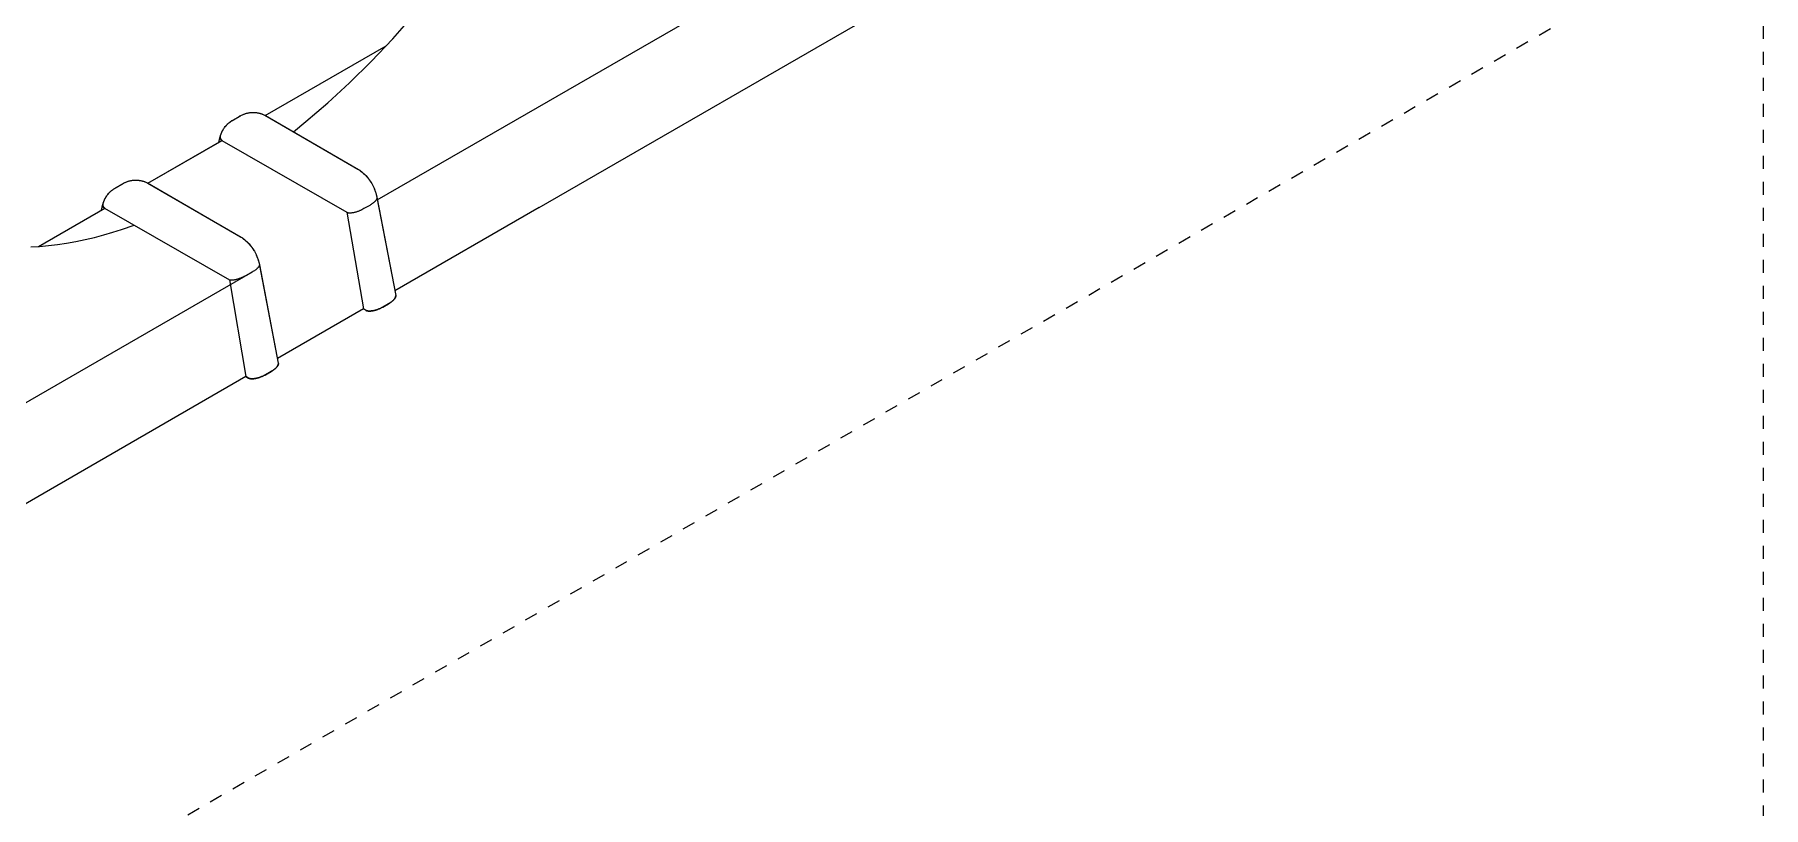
# Model space of a CAD drawing. Header units: inches. Extents: x -10 to 169, y -3 to 129.
# Drawn here: x 153.76 to 167.05, y 33.75 to 39.7 of the extents above; entities that cross this region are included whole.
import ezdxf

# ---------------------------------------------------------------- set-up
doc = ezdxf.new("R2010")
doc.units = ezdxf.units.IN
doc.linetypes.add('HIDDEN', pattern=[1.905, 1.27, -0.635])
doc.layers.add('ZANO_R', color=7, linetype='Continuous', lineweight=0)
doc.layers.add('ZANO_R_przerywana', color=250, linetype='HIDDEN', lineweight=0)

msp = doc.modelspace()

# ---------------------------------------------------------------- linework, layer by layer
at = {"layer": 'ZANO_R'}
for p, q in [((156.39072, 38.42369), (163.64444, 42.61163)), ((157.63457, 38.3646), (163.05521, 41.49421)), ((156.50977, 39.6632), (156.67312, 39.84647)), ((156.34419, 39.48906), (156.50977, 39.6632)), ((155.52974, 39.07253), (156.4599, 39.60956)), ((156.17715, 39.32457), (156.34419, 39.48906)), ((156.00943, 39.17013), (156.17715, 39.32457)), ((155.3658, 39.08428), (155.37223, 39.08658)), ((155.36662, 39.08397), (155.37315, 39.08627)), ((155.37223, 39.08658), (155.37873, 39.08866)), ((155.37315, 39.08627), (155.37976, 39.08834)), ((155.37873, 39.08866), (155.3853, 39.09051)), ((155.37976, 39.08834), (155.38643, 39.09018)), ((155.3853, 39.09051), (155.39194, 39.09213)), ((155.38643, 39.09018), (155.39316, 39.09179)), ((155.39194, 39.09213), (155.39862, 39.09352)), ((155.39316, 39.09179), (155.39995, 39.09316)), ((155.39862, 39.09352), (155.40535, 39.09468)), ((155.39995, 39.09316), (155.40677, 39.09431)), ((155.40535, 39.09468), (155.41211, 39.0956)), ((155.40677, 39.09431), (155.41364, 39.09521)), ((155.41211, 39.0956), (155.4189, 39.09629)), ((155.41364, 39.09521), (155.42053, 39.09588)), ((155.4189, 39.09629), (155.42571, 39.09674)), ((155.42053, 39.09588), (155.42744, 39.09631)), ((155.42571, 39.09674), (155.43254, 39.09695)), ((155.42744, 39.09631), (155.43436, 39.0965)), ((155.43254, 39.09695), (155.43936, 39.09693)), ((155.43436, 39.0965), (155.44128, 39.09646)), ((155.43936, 39.09693), (155.44619, 39.09667)), ((155.44128, 39.09646), (155.44819, 39.09617)), ((155.44619, 39.09667), (155.45299, 39.09617)), ((155.44819, 39.09617), (155.4551, 39.09565)), ((155.45299, 39.09617), (155.45978, 39.09543)), ((155.4551, 39.09565), (155.46198, 39.09489)), ((155.45978, 39.09543), (155.46654, 39.09446)), ((155.46198, 39.09489), (155.46883, 39.09389)), ((155.46654, 39.09446), (155.47326, 39.09326)), ((155.46883, 39.09389), (155.47564, 39.09266)), ((155.47326, 39.09326), (155.47993, 39.09182)), ((155.47564, 39.09266), (155.4824, 39.09119)), ((155.47993, 39.09182), (155.48655, 39.09015)), ((155.4824, 39.09119), (155.48911, 39.08949)), ((155.48655, 39.09015), (155.49311, 39.08825)), ((155.48911, 39.08949), (155.49576, 39.08756)), ((155.49311, 39.08825), (155.4996, 39.08613)), ((155.49576, 39.08756), (155.50234, 39.08541)), ((155.8418, 39.0261), (156.00943, 39.17013)), ((155.19868, 38.95081), (155.20191, 38.95706)), ((155.19911, 38.95215), (155.20232, 38.95833)), ((155.20191, 38.95706), (155.20535, 38.96319)), ((155.20232, 38.95833), (155.20575, 38.9644)), ((155.20535, 38.96319), (155.20901, 38.9692)), ((155.20575, 38.9644), (155.20939, 38.97034)), ((155.20901, 38.9692), (155.21286, 38.97508)), ((155.20939, 38.97034), (155.21322, 38.97615)), ((155.21286, 38.97508), (155.21692, 38.98082)), ((155.21322, 38.97615), (155.21726, 38.98183)), ((155.21692, 38.98082), (155.22118, 38.98642)), ((155.21726, 38.98183), (155.22148, 38.98737)), ((155.22118, 38.98642), (155.22562, 38.99187)), ((155.22148, 38.98737), (155.2259, 38.99276)), ((155.22562, 38.99187), (155.23025, 38.99717)), ((155.2259, 38.99276), (155.2305, 38.99799)), ((155.23025, 38.99717), (155.23506, 39.0023)), ((155.2305, 38.99799), (155.23528, 39.00306)), ((155.23506, 39.0023), (155.24004, 39.00726)), ((155.23528, 39.00306), (155.24023, 39.00796)), ((155.24004, 39.00726), (155.24519, 39.01204)), ((155.24023, 39.00796), (155.24534, 39.01269)), ((155.24519, 39.01204), (155.25051, 39.01665)), ((155.24534, 39.01269), (155.25061, 39.01724)), ((155.25051, 39.01665), (155.25598, 39.02107)), ((155.25061, 39.01724), (155.25604, 39.02161)), ((155.25598, 39.02107), (155.2616, 39.02529)), ((155.25604, 39.02161), (155.26162, 39.02578)), ((155.2616, 39.02529), (155.26736, 39.02933)), ((155.26162, 39.02578), (155.26733, 39.02976)), ((155.26733, 39.02976), (155.27318, 39.03355)), ((155.26736, 39.02933), (155.27326, 39.03316)), ((155.27318, 39.03355), (155.27916, 39.03713)), ((155.27326, 39.03316), (155.27928, 39.03678)), ((155.27916, 39.03713), (155.28525, 39.0405)), ((155.27928, 39.03678), (155.28543, 39.04019)), ((155.28525, 39.0405), (155.32928, 39.06591)), ((155.28543, 39.04019), (155.32945, 39.06561)), ((155.32928, 39.06591), (155.33508, 39.0695)), ((155.32945, 39.06561), (155.33537, 39.0692)), ((155.33508, 39.0695), (155.34102, 39.07288)), ((155.33537, 39.0692), (155.34141, 39.07258)), ((155.34102, 39.07288), (155.34706, 39.07605)), ((155.34141, 39.07258), (155.34756, 39.07575)), ((155.34706, 39.07605), (155.35321, 39.07901)), ((155.34756, 39.07575), (155.35382, 39.07871)), ((155.35321, 39.07901), (155.35946, 39.08175)), ((155.35382, 39.07871), (155.36018, 39.08145)), ((155.35946, 39.08175), (155.3658, 39.08428)), ((155.36018, 39.08145), (155.36662, 39.08397)), ((155.4996, 39.08613), (155.50601, 39.08378)), ((155.50234, 39.08541), (155.52905, 39.07292)), ((155.50601, 39.08378), (155.51233, 39.08121)), ((155.51233, 39.08121), (155.51856, 39.07842)), ((155.51856, 39.07842), (155.52469, 39.07541)), ((155.52584, 39.07478), (156.24214, 38.66123)), ((155.53009, 39.07233), (156.24639, 38.65878)), ((155.74556, 38.94793), (155.8418, 39.0261)), ((154.6273, 38.5515), (155.198, 38.881)), ((154.6273, 38.55151), (155.19661, 38.8802)), ((155.17289, 38.8665), (155.18399, 38.91134)), ((155.17289, 38.8665), (155.18302, 38.90742)), ((155.1823, 38.90235), (155.18229, 38.90155)), ((155.18229, 38.90155), (155.1823, 38.90075)), ((155.18234, 38.90315), (155.1823, 38.90235)), ((155.1823, 38.90075), (155.18234, 38.89995)), ((155.18241, 38.90395), (155.18234, 38.90315)), ((155.18234, 38.89995), (155.18241, 38.89915)), ((155.18251, 38.90475), (155.18241, 38.90395)), ((155.18241, 38.89915), (155.18251, 38.89835)), ((155.18264, 38.90554), (155.18251, 38.90475)), ((155.18251, 38.89835), (155.18263, 38.89756)), ((155.18263, 38.89756), (155.18279, 38.89677)), ((155.18279, 38.90633), (155.18264, 38.90554)), ((155.18279, 38.90633), (155.18444, 38.9131)), ((155.18279, 38.89677), (155.18297, 38.89599)), ((155.18297, 38.89599), (155.18317, 38.89522)), ((155.18317, 38.89522), (155.18341, 38.89445)), ((155.18321, 38.90585), (155.18319, 38.90492)), ((155.18319, 38.90492), (155.1832, 38.90399)), ((155.1832, 38.90399), (155.18325, 38.90307)), ((155.18326, 38.90677), (155.18321, 38.90585)), ((155.18325, 38.90307), (155.18333, 38.90215)), ((155.18334, 38.90769), (155.18326, 38.90677)), ((155.18333, 38.90215), (155.18344, 38.90123)), ((155.18346, 38.90861), (155.18334, 38.90769)), ((155.18341, 38.89445), (155.18367, 38.89369)), ((155.18344, 38.90123), (155.18358, 38.90031)), ((155.18361, 38.90953), (155.18346, 38.90861)), ((155.18358, 38.90031), (155.18375, 38.8994)), ((155.18378, 38.91044), (155.18361, 38.90953)), ((155.18367, 38.89369), (155.18395, 38.89294)), ((155.18375, 38.8994), (155.18396, 38.8985)), ((155.184, 38.91134), (155.18378, 38.91044)), ((155.18395, 38.89294), (155.18426, 38.8922)), ((155.18396, 38.8985), (155.1842, 38.8976)), ((155.184, 38.91134), (155.18587, 38.91812)), ((155.1842, 38.8976), (155.18446, 38.89672)), ((155.18426, 38.8922), (155.1846, 38.89147)), ((155.18444, 38.9131), (155.18631, 38.9198)), ((155.18446, 38.89672), (155.18476, 38.89584)), ((155.1846, 38.89147), (155.18496, 38.89076)), ((155.18476, 38.89584), (155.18509, 38.89497)), ((155.18496, 38.89076), (155.18535, 38.89006)), ((155.18509, 38.89497), (155.18545, 38.89412)), ((155.18535, 38.89006), (155.18576, 38.88937)), ((155.18545, 38.89412), (155.18584, 38.89328)), ((155.18576, 38.88937), (155.1862, 38.88869)), ((155.18584, 38.89328), (155.18625, 38.89245)), ((155.18587, 38.91812), (155.18798, 38.92482)), ((155.1862, 38.88869), (155.18666, 38.88804)), ((155.18625, 38.89245), (155.1867, 38.89164)), ((155.18631, 38.9198), (155.18842, 38.92644)), ((155.18666, 38.88804), (155.18714, 38.88739)), ((155.1867, 38.89164), (155.18717, 38.89084)), ((155.18714, 38.88739), (155.18764, 38.88677)), ((155.18717, 38.89084), (155.18767, 38.89006)), ((155.18764, 38.88677), (155.18817, 38.88616)), ((155.18767, 38.89006), (155.1882, 38.8893)), ((155.18798, 38.92482), (155.19032, 38.93146)), ((155.18817, 38.88616), (155.18871, 38.88557)), ((155.1882, 38.8893), (155.18876, 38.88856)), ((155.18842, 38.92644), (155.19076, 38.93301)), ((155.18871, 38.88557), (155.18928, 38.885)), ((155.18876, 38.88856), (155.18934, 38.88784)), ((155.18928, 38.885), (155.18986, 38.88445)), ((155.18934, 38.88784), (155.18994, 38.88713)), ((155.18986, 38.88445), (155.19046, 38.88393)), ((155.18994, 38.88713), (155.19057, 38.88645)), ((155.19032, 38.93146), (155.19288, 38.938)), ((155.19046, 38.88393), (155.19108, 38.88342)), ((155.19057, 38.88645), (155.19122, 38.8858)), ((155.19076, 38.93301), (155.19332, 38.93948)), ((155.19108, 38.88342), (155.19172, 38.88293)), ((155.19122, 38.8858), (155.1919, 38.88516)), ((155.19172, 38.88293), (155.19238, 38.88247)), ((155.1919, 38.88516), (155.19259, 38.88455)), ((155.19238, 38.88247), (155.19305, 38.88203)), ((155.19259, 38.88455), (155.19331, 38.88396)), ((155.19288, 38.938), (155.19567, 38.94446)), ((155.19305, 38.88203), (155.19374, 38.88162)), ((155.19331, 38.88396), (155.19405, 38.8834)), ((155.19332, 38.93948), (155.19611, 38.94587)), ((155.19374, 38.88162), (155.19443, 38.88122)), ((155.19405, 38.8834), (155.1948, 38.88287)), ((155.19443, 38.88122), (155.19515, 38.88086)), ((155.1948, 38.88287), (155.19558, 38.88236)), ((155.19515, 38.88086), (155.19587, 38.88051)), ((155.19558, 38.88236), (155.19637, 38.88188)), ((155.19567, 38.94446), (155.19868, 38.95081)), ((155.19587, 38.88051), (155.19661, 38.8802)), ((155.19611, 38.94587), (155.19911, 38.95215)), ((155.19637, 38.88188), (155.19717, 38.88142)), ((155.19661, 38.8802), (156.15695, 38.32845)), ((155.19717, 38.88142), (155.198, 38.881)), ((154.43857, 38.55185), (154.44462, 38.55502)), ((154.43897, 38.55155), (154.44512, 38.55473)), ((154.44462, 38.55502), (154.45077, 38.55798)), ((154.44512, 38.55473), (154.45138, 38.55768)), ((154.45077, 38.55798), (154.45702, 38.56073)), ((154.45138, 38.55768), (154.45773, 38.56043)), ((154.45702, 38.56073), (154.46336, 38.56325)), ((154.45773, 38.56043), (154.46418, 38.56295)), ((154.46336, 38.56325), (154.46979, 38.56556)), ((154.46418, 38.56295), (154.47071, 38.56524)), ((154.46979, 38.56556), (154.47629, 38.56763)), ((154.47071, 38.56524), (154.47732, 38.56731)), ((154.47629, 38.56763), (154.48286, 38.56949)), ((154.47732, 38.56731), (154.48399, 38.56915)), ((154.48286, 38.56949), (154.48949, 38.57111)), ((154.48399, 38.56915), (154.49072, 38.57076)), ((154.48949, 38.57111), (154.49618, 38.5725)), ((154.49072, 38.57076), (154.4975, 38.57214)), ((154.49618, 38.5725), (154.5029, 38.57365)), ((154.4975, 38.57214), (154.50433, 38.57328)), ((154.5029, 38.57365), (154.50967, 38.57458)), ((154.50433, 38.57328), (154.51119, 38.57419)), ((154.50967, 38.57458), (154.51646, 38.57526)), ((154.51119, 38.57419), (154.51808, 38.57486)), ((154.51646, 38.57526), (154.52327, 38.57571)), ((154.51808, 38.57486), (154.52499, 38.57529)), ((154.52327, 38.57571), (154.53009, 38.57593)), ((154.52499, 38.57529), (154.53191, 38.57548)), ((154.53009, 38.57593), (154.53692, 38.5759)), ((154.53191, 38.57548), (154.53883, 38.57543)), ((154.53692, 38.5759), (154.54374, 38.57564)), ((154.53883, 38.57543), (154.54575, 38.57515)), ((154.54374, 38.57564), (154.55055, 38.57514)), ((154.54575, 38.57515), (154.55265, 38.57462)), ((154.55055, 38.57514), (154.55734, 38.57441)), ((154.55265, 38.57462), (154.55953, 38.57386)), ((154.55734, 38.57441), (154.5641, 38.57344)), ((154.55953, 38.57386), (154.56638, 38.57287)), ((154.5641, 38.57344), (154.57081, 38.57223)), ((154.56638, 38.57287), (154.57319, 38.57163)), ((154.57081, 38.57223), (154.57749, 38.57079)), ((154.57319, 38.57163), (154.57996, 38.57017)), ((154.57749, 38.57079), (154.58411, 38.56912)), ((154.57996, 38.57017), (154.58667, 38.56847)), ((154.58411, 38.56912), (154.59067, 38.56723)), ((154.58667, 38.56847), (154.59332, 38.56654)), ((154.59067, 38.56723), (154.59715, 38.5651)), ((154.59332, 38.56654), (154.59989, 38.56438)), ((154.59715, 38.5651), (154.60356, 38.56275)), ((154.59989, 38.56438), (154.62661, 38.55189)), ((154.60356, 38.56275), (154.60989, 38.56018)), ((154.60989, 38.56018), (154.61612, 38.55739)), ((154.61612, 38.55739), (154.62225, 38.55439)), ((156.24231, 38.66113), (156.25149, 38.65492)), ((156.24681, 38.65852), (156.25625, 38.65187)), ((156.25149, 38.65492), (156.26045, 38.64841)), ((156.25625, 38.65187), (156.26546, 38.64488)), ((156.26045, 38.64841), (156.2692, 38.6416)), ((156.26546, 38.64488), (156.27441, 38.63759)), ((156.2692, 38.6416), (156.27771, 38.63449)), ((156.27441, 38.63759), (156.28311, 38.62998)), ((156.27771, 38.63449), (156.28598, 38.62711)), ((156.28311, 38.62998), (156.29154, 38.62208)), ((156.28598, 38.62711), (156.29399, 38.61946)), ((156.29154, 38.62208), (156.29969, 38.61389)), ((156.29399, 38.61946), (156.30175, 38.61154)), ((156.29969, 38.61389), (156.30754, 38.60542)), ((156.30175, 38.61154), (156.30923, 38.60336)), ((156.30754, 38.60542), (156.3151, 38.59668)), ((156.30923, 38.60336), (156.31644, 38.59494)), ((156.3151, 38.59668), (156.32235, 38.58769)), ((156.31644, 38.59494), (156.32336, 38.58628)), ((156.32235, 38.58769), (156.32929, 38.57845)), ((156.32336, 38.58628), (156.32998, 38.57739)), ((156.32929, 38.57845), (156.3359, 38.56897)), ((156.32998, 38.57739), (156.3363, 38.56829)), ((156.3359, 38.56897), (156.34217, 38.55927)), ((156.3363, 38.56829), (156.34232, 38.55898)), ((156.34217, 38.55927), (156.34811, 38.54936)), ((156.34232, 38.55898), (156.34802, 38.54947)), ((154.29044, 38.41698), (154.29323, 38.42343)), ((154.29088, 38.41846), (154.29366, 38.42484)), ((154.29323, 38.42343), (154.29624, 38.42979)), ((154.29366, 38.42484), (154.29666, 38.43113)), ((154.29624, 38.42979), (154.29947, 38.43603)), ((154.29666, 38.43113), (154.29988, 38.43731)), ((154.29947, 38.43603), (154.30291, 38.44217)), ((154.29988, 38.43731), (154.30331, 38.44337)), ((154.30291, 38.44217), (154.30656, 38.44817)), ((154.30331, 38.44337), (154.30694, 38.44932)), ((154.30656, 38.44817), (154.31042, 38.45405)), ((154.30694, 38.44932), (154.31078, 38.45513)), ((154.31042, 38.45405), (154.31448, 38.4598)), ((154.31078, 38.45513), (154.31481, 38.46081)), ((154.31448, 38.4598), (154.31873, 38.4654)), ((154.31481, 38.46081), (154.31904, 38.46634)), ((154.31873, 38.4654), (154.32318, 38.47085)), ((154.31904, 38.46634), (154.32346, 38.47173)), ((154.32318, 38.47085), (154.32781, 38.47614)), ((154.32346, 38.47173), (154.32806, 38.47696)), ((154.32781, 38.47614), (154.33262, 38.48127)), ((154.32806, 38.47696), (154.33283, 38.48203)), ((154.33262, 38.48127), (154.3376, 38.48623)), ((154.33283, 38.48203), (154.33778, 38.48694)), ((154.3376, 38.48623), (154.34275, 38.49102)), ((154.33778, 38.48694), (154.3429, 38.49166)), ((154.34275, 38.49102), (154.34807, 38.49562)), ((154.3429, 38.49166), (154.34817, 38.49621)), ((154.34807, 38.49562), (154.35353, 38.50004)), ((154.34817, 38.49621), (154.3536, 38.50058)), ((154.35353, 38.50004), (154.35915, 38.50427)), ((154.3536, 38.50058), (154.35917, 38.50476)), ((154.35915, 38.50427), (154.36492, 38.5083)), ((154.35917, 38.50476), (154.36489, 38.50874)), ((154.36489, 38.50874), (154.37074, 38.51252)), ((154.36492, 38.5083), (154.37081, 38.51213)), ((154.37074, 38.51252), (154.37672, 38.5161)), ((154.37081, 38.51213), (154.37684, 38.51575)), ((154.37672, 38.5161), (154.38281, 38.51947)), ((154.37684, 38.51575), (154.38299, 38.51917)), ((154.38281, 38.51947), (154.42683, 38.54489)), ((154.38299, 38.51917), (154.42701, 38.54458)), ((154.42683, 38.54489), (154.43264, 38.54847)), ((154.42701, 38.54458), (154.43293, 38.54817)), ((154.43264, 38.54847), (154.43857, 38.55185)), ((154.43293, 38.54817), (154.43897, 38.55155)), ((154.6234, 38.55376), (155.33969, 38.14021)), ((154.62765, 38.5513), (155.34394, 38.13775)), ((156.34802, 38.54947), (156.35339, 38.53978)), ((156.34811, 38.54936), (156.35369, 38.53924)), ((156.35339, 38.53978), (156.35844, 38.52991)), ((156.35369, 38.53924), (156.35892, 38.52894)), ((156.35844, 38.52991), (156.36316, 38.51988)), ((156.35892, 38.52894), (156.36379, 38.51846)), ((156.36316, 38.51988), (156.36753, 38.50969)), ((156.36379, 38.51846), (156.36829, 38.50782)), ((156.36753, 38.50969), (156.37156, 38.49937)), ((156.36829, 38.50782), (156.37242, 38.49703)), ((156.37156, 38.49937), (156.37525, 38.48892)), ((156.37242, 38.49703), (156.37618, 38.48611)), ((156.37525, 38.48892), (156.37858, 38.47834)), ((156.37618, 38.48611), (156.37955, 38.47506)), ((156.37858, 38.47834), (156.38155, 38.46767)), ((156.37955, 38.47506), (156.38253, 38.4639)), ((156.38148, 38.42241), (156.38081, 38.42143)), ((156.38211, 38.42338), (156.38148, 38.42241)), ((156.38155, 38.46767), (156.38417, 38.45689)), ((156.38271, 38.42435), (156.38211, 38.42338)), ((156.38253, 38.4639), (156.38512, 38.45264)), ((156.38327, 38.4253), (156.38271, 38.42435)), ((156.3838, 38.42625), (156.38327, 38.4253)), ((156.3843, 38.42719), (156.3838, 38.42625)), ((156.38417, 38.45689), (156.38642, 38.44604)), ((156.38476, 38.42812), (156.3843, 38.42719)), ((156.38518, 38.42904), (156.38476, 38.42812)), ((156.38512, 38.45264), (156.38733, 38.4413)), ((156.38557, 38.42995), (156.38518, 38.42904)), ((156.38593, 38.43084), (156.38557, 38.42995)), ((156.38625, 38.43173), (156.38593, 38.43084)), ((156.38653, 38.4326), (156.38625, 38.43173)), ((156.38653, 38.44545), (156.53231, 37.68797)), ((156.38678, 38.43346), (156.38653, 38.4326)), ((156.38689, 38.43389), (156.38678, 38.43346)), ((156.38699, 38.43431), (156.38689, 38.43389)), ((156.38708, 38.43473), (156.38699, 38.43431)), ((156.38716, 38.43514), (156.38708, 38.43473)), ((156.38724, 38.43555), (156.38716, 38.43514)), ((156.3873, 38.43596), (156.38724, 38.43555)), ((156.38736, 38.43637), (156.3873, 38.43596)), ((156.38733, 38.4413), (156.38738, 38.44094)), ((156.38741, 38.43677), (156.38736, 38.43637)), ((156.38738, 38.44094), (156.38742, 38.44058)), ((156.38741, 38.4409), (156.53231, 37.68797)), ((156.38745, 38.43717), (156.38741, 38.43677)), ((156.38742, 38.44058), (156.38746, 38.44022)), ((156.38748, 38.43756), (156.38745, 38.43717)), ((156.38746, 38.44022), (156.38749, 38.43985)), ((156.3875, 38.43795), (156.38748, 38.43756)), ((156.38749, 38.43985), (156.38751, 38.43948)), ((156.38752, 38.43834), (156.3875, 38.43795)), ((156.38751, 38.43948), (156.38752, 38.4391)), ((156.38752, 38.4391), (156.38752, 38.43872)), ((156.38752, 38.43872), (156.38752, 38.43834)), ((153.78515, 38.06529), (154.29555, 38.35997)), ((154.27045, 38.34548), (154.28154, 38.39032)), ((154.27045, 38.34548), (154.28057, 38.3864)), ((154.27986, 38.38133), (154.27984, 38.38052)), ((154.27984, 38.38052), (154.27986, 38.37972)), ((154.2799, 38.38213), (154.27986, 38.38133)), ((154.27986, 38.37972), (154.2799, 38.37892)), ((154.27997, 38.38293), (154.2799, 38.38213)), ((154.2799, 38.37892), (154.27997, 38.37812)), ((154.28007, 38.38372), (154.27997, 38.38293)), ((154.27997, 38.37812), (154.28007, 38.37733)), ((154.28019, 38.38452), (154.28007, 38.38372)), ((154.28007, 38.37733), (154.28019, 38.37653)), ((154.28034, 38.3853), (154.28019, 38.38452)), ((154.28019, 38.37653), (154.28034, 38.37575)), ((154.28034, 38.3853), (154.28199, 38.39207)), ((154.28034, 38.37575), (154.28052, 38.37497)), ((154.28052, 38.37497), (154.28073, 38.37419)), ((154.28073, 38.37419), (154.28096, 38.37342)), ((154.28077, 38.38482), (154.28075, 38.38389)), ((154.28075, 38.38389), (154.28076, 38.38297)), ((154.28076, 38.38297), (154.28081, 38.38204)), ((154.28082, 38.38575), (154.28077, 38.38482)), ((154.28081, 38.38204), (154.28088, 38.38112)), ((154.2809, 38.38667), (154.28082, 38.38575)), ((154.28088, 38.38112), (154.28099, 38.3802)), ((154.28102, 38.38759), (154.2809, 38.38667)), ((154.28096, 38.37342), (154.28122, 38.37266)), ((154.28099, 38.3802), (154.28114, 38.37928)), ((154.28116, 38.3885), (154.28102, 38.38759)), ((154.28114, 38.37928), (154.28131, 38.37838)), ((154.28134, 38.38941), (154.28116, 38.3885)), ((154.28122, 38.37266), (154.28151, 38.37191)), ((154.28131, 38.37838), (154.28152, 38.37747)), ((154.28155, 38.39031), (154.28134, 38.38941)), ((154.28151, 38.37191), (154.28182, 38.37118)), ((154.28152, 38.37747), (154.28175, 38.37658)), ((154.28155, 38.39031), (154.28343, 38.39709)), ((154.28175, 38.37658), (154.28202, 38.37569)), ((154.28182, 38.37118), (154.28216, 38.37045)), ((154.28199, 38.39207), (154.28387, 38.39878)), ((154.28202, 38.37569), (154.28232, 38.37481)), ((154.28216, 38.37045), (154.28252, 38.36973)), ((154.28232, 38.37481), (154.28265, 38.37395)), ((154.28252, 38.36973), (154.28291, 38.36903)), ((154.28265, 38.37395), (154.28301, 38.37309)), ((154.28291, 38.36903), (154.28332, 38.36834)), ((154.28301, 38.37309), (154.28339, 38.37225)), ((154.28332, 38.36834), (154.28376, 38.36767)), ((154.28339, 38.37225), (154.28381, 38.37142)), ((154.28343, 38.39709), (154.28554, 38.4038)), ((154.28376, 38.36767), (154.28421, 38.36701)), ((154.28381, 38.37142), (154.28426, 38.37061)), ((154.28387, 38.39878), (154.28598, 38.40542)), ((154.28421, 38.36701), (154.28469, 38.36637)), ((154.28426, 38.37061), (154.28473, 38.36982)), ((154.28469, 38.36637), (154.2852, 38.36574)), ((154.28473, 38.36982), (154.28523, 38.36904)), ((154.2852, 38.36574), (154.28572, 38.36514)), ((154.28523, 38.36904), (154.28576, 38.36828)), ((154.28554, 38.4038), (154.28787, 38.41043)), ((154.28572, 38.36514), (154.28627, 38.36455)), ((154.28576, 38.36828), (154.28631, 38.36753)), ((154.28598, 38.40542), (154.28832, 38.41198)), ((154.28627, 38.36455), (154.28683, 38.36398)), ((154.28631, 38.36753), (154.28689, 38.36681)), ((154.28683, 38.36398), (154.28742, 38.36343)), ((154.28689, 38.36681), (154.2875, 38.36611)), ((154.28742, 38.36343), (154.28802, 38.3629)), ((154.2875, 38.36611), (154.28813, 38.36543)), ((154.28787, 38.41043), (154.29044, 38.41698)), ((154.28802, 38.3629), (154.28864, 38.36239)), ((154.28813, 38.36543), (154.28878, 38.36477)), ((154.28832, 38.41198), (154.29088, 38.41846)), ((154.28864, 38.36239), (154.28928, 38.36191)), ((154.28878, 38.36477), (154.28945, 38.36413)), ((154.28928, 38.36191), (154.28994, 38.36145)), ((154.28945, 38.36413), (154.29015, 38.36352)), ((154.28994, 38.36145), (154.29061, 38.36101)), ((154.29015, 38.36352), (154.29087, 38.36294)), ((154.29061, 38.36101), (154.29129, 38.36059)), ((154.29087, 38.36294), (154.2916, 38.36238)), ((154.29129, 38.36059), (154.29199, 38.3602)), ((154.2916, 38.36238), (154.29236, 38.36184)), ((154.29199, 38.3602), (154.2927, 38.35983)), ((154.29236, 38.36184), (154.29313, 38.36133)), ((154.2927, 38.35983), (154.29343, 38.35949)), ((154.29313, 38.36133), (154.29392, 38.36085)), ((154.29343, 38.35949), (154.29417, 38.35917)), ((154.29392, 38.36085), (154.29473, 38.3604)), ((154.29417, 38.35917), (155.25451, 37.80743)), ((154.29473, 38.3604), (154.29555, 38.35997)), ((156.15695, 38.32845), (156.28365, 37.58465)), ((156.15793, 38.32567), (156.15744, 38.3259)), ((156.15842, 38.32545), (156.15793, 38.32567)), ((156.15893, 38.32524), (156.15842, 38.32545)), ((156.15945, 38.32503), (156.15893, 38.32524)), ((156.16053, 38.32463), (156.15945, 38.32503)), ((156.16167, 38.32426), (156.16053, 38.32463)), ((156.16286, 38.32391), (156.16167, 38.32426)), ((156.1641, 38.32358), (156.16286, 38.32391)), ((156.1654, 38.32328), (156.1641, 38.32358)), ((156.16675, 38.32301), (156.1654, 38.32328)), ((156.16816, 38.32276), (156.16675, 38.32301)), ((156.16962, 38.32255), (156.16816, 38.32276)), ((156.17113, 38.32236), (156.16962, 38.32255)), ((156.1727, 38.32221), (156.17113, 38.32236)), ((156.17432, 38.32208), (156.1727, 38.32221)), ((156.17599, 38.32199), (156.17432, 38.32208)), ((156.17771, 38.32193), (156.17599, 38.32199)), ((156.17948, 38.32191), (156.17771, 38.32193)), ((156.18131, 38.32191), (156.17948, 38.32191)), ((156.18318, 38.32195), (156.18131, 38.32191)), ((156.18707, 38.32214), (156.18318, 38.32195)), ((156.19113, 38.32247), (156.18707, 38.32214)), ((156.19537, 38.32294), (156.19113, 38.32247)), ((156.19976, 38.32356), (156.19537, 38.32294)), ((156.20429, 38.32432), (156.19976, 38.32356)), ((156.20894, 38.32522), (156.20429, 38.32432)), ((156.21369, 38.32626), (156.20894, 38.32522)), ((156.21853, 38.32744), (156.21369, 38.32626)), ((156.22344, 38.32874), (156.21853, 38.32744)), ((156.22839, 38.33017), (156.22344, 38.32874)), ((156.23337, 38.33172), (156.22839, 38.33017)), ((156.23835, 38.33338), (156.23337, 38.33172)), ((156.24332, 38.33514), (156.23835, 38.33338)), ((156.24825, 38.33699), (156.24332, 38.33514)), ((156.25314, 38.33892), (156.24825, 38.33699)), ((156.25795, 38.34093), (156.25314, 38.33892)), ((156.26268, 38.343), (156.25795, 38.34093)), ((156.27183, 38.34728), (156.26268, 38.343)), ((156.28048, 38.3517), (156.27183, 38.34728)), ((156.28857, 38.35619), (156.28048, 38.3517)), ((156.33259, 38.3816), (156.28857, 38.35619)), ((156.33833, 38.38502), (156.33259, 38.3816)), ((156.344, 38.3886), (156.33833, 38.38502)), ((156.34954, 38.39233), (156.344, 38.3886)), ((156.35489, 38.39619), (156.34954, 38.39233)), ((156.35749, 38.39816), (156.35489, 38.39619)), ((156.36001, 38.40015), (156.35749, 38.39816)), ((156.36246, 38.40217), (156.36001, 38.40015)), ((156.36483, 38.40419), (156.36246, 38.40217)), ((156.36711, 38.40623), (156.36483, 38.40419)), ((156.3693, 38.40828), (156.36711, 38.40623)), ((156.37139, 38.41032), (156.3693, 38.40828)), ((156.37337, 38.41237), (156.37139, 38.41032)), ((156.37524, 38.41441), (156.37337, 38.41237)), ((156.37699, 38.41643), (156.37524, 38.41441)), ((156.37861, 38.41845), (156.37699, 38.41643)), ((156.37938, 38.41945), (156.37861, 38.41845)), ((156.38011, 38.42044), (156.37938, 38.41945)), ((156.38081, 38.42143), (156.38011, 38.42044)), ((157.63457, 38.3646), (156.52534, 37.72419)), ((154.28885, 38.15483), (154.35715, 38.17512)), ((154.35715, 38.17512), (154.42494, 38.19704)), ((154.42494, 38.19704), (154.52042, 38.22918)), ((153.72594, 38.06243), (153.79414, 38.06588)), ((153.79414, 38.06588), (153.86219, 38.07161)), ((153.86219, 38.07161), (153.93218, 38.07979)), ((153.93218, 38.07979), (154.00187, 38.09017)), ((154.00187, 38.09017), (154.0733, 38.10304)), ((154.0733, 38.10304), (154.14433, 38.11799)), ((154.14433, 38.11799), (154.21684, 38.13542)), ((154.21684, 38.13542), (154.28885, 38.15483)), ((155.33986, 38.14011), (155.34904, 38.1339)), ((155.34437, 38.1375), (155.35381, 38.13084)), ((155.34904, 38.1339), (155.35801, 38.12738)), ((155.35381, 38.13084), (155.36301, 38.12386)), ((155.35801, 38.12738), (155.36676, 38.12057)), ((155.36301, 38.12386), (155.37197, 38.11656)), ((155.36676, 38.12057), (155.37527, 38.11347)), ((155.37197, 38.11656), (155.38067, 38.10896)), ((155.37527, 38.11347), (155.38353, 38.10609)), ((155.38067, 38.10896), (155.38909, 38.10105)), ((155.38353, 38.10609), (155.39155, 38.09843)), ((155.38909, 38.10105), (155.39724, 38.09286)), ((155.39155, 38.09843), (155.3993, 38.09051)), ((155.39724, 38.09286), (155.4051, 38.08439)), ((155.3993, 38.09051), (155.40679, 38.08233)), ((155.4051, 38.08439), (155.41266, 38.07566)), ((155.40679, 38.08233), (155.41399, 38.07391)), ((155.41266, 38.07566), (155.41991, 38.06666)), ((155.41399, 38.07391), (155.42091, 38.06525)), ((155.41991, 38.06666), (155.42684, 38.05742)), ((155.42091, 38.06525), (155.42754, 38.05637)), ((155.42684, 38.05742), (155.43345, 38.04794)), ((155.42754, 38.05637), (155.43386, 38.04726)), ((155.43345, 38.04794), (155.43973, 38.03824)), ((155.43386, 38.04726), (155.43988, 38.03795)), ((155.43973, 38.03824), (155.44566, 38.02833)), ((155.43988, 38.03795), (155.44557, 38.02844)), ((155.44557, 38.02844), (155.45095, 38.01875)), ((155.44566, 38.02833), (155.45125, 38.01822)), ((155.45095, 38.01875), (155.456, 38.00888)), ((155.45125, 38.01822), (155.45648, 38.00792)), ((155.456, 38.00888), (155.46071, 37.99885)), ((155.45648, 38.00792), (155.46135, 37.99744)), ((155.46117, 37.89053), (155.45878, 37.88857)), ((155.46071, 37.99885), (155.46509, 37.98867)), ((155.46347, 37.8925), (155.46117, 37.89053)), ((155.46135, 37.99744), (155.46585, 37.9868)), ((155.46568, 37.89447), (155.46347, 37.8925)), ((155.46509, 37.98867), (155.46912, 37.97834)), ((155.46779, 37.89643), (155.46568, 37.89447)), ((155.46585, 37.9868), (155.46998, 37.97601)), ((155.46979, 37.89839), (155.46779, 37.89643)), ((155.46912, 37.97834), (155.4728, 37.96789)), ((155.47168, 37.90033), (155.46979, 37.89839)), ((155.46998, 37.97601), (155.47373, 37.96508)), ((155.47345, 37.90225), (155.47168, 37.90033)), ((155.4728, 37.96789), (155.47613, 37.95732)), ((155.47509, 37.90415), (155.47345, 37.90225)), ((155.47373, 37.96508), (155.4771, 37.95403)), ((155.47661, 37.90602), (155.47509, 37.90415)), ((155.47613, 37.95732), (155.47911, 37.94664)), ((155.47732, 37.90695), (155.47661, 37.90602)), ((155.4771, 37.95403), (155.48009, 37.94287)), ((155.478, 37.90786), (155.47732, 37.90695)), ((155.47864, 37.90877), (155.478, 37.90786)), ((155.47924, 37.90967), (155.47864, 37.90877)), ((155.47911, 37.94664), (155.48172, 37.93587)), ((155.47982, 37.91056), (155.47924, 37.90967)), ((155.48036, 37.91144), (155.47982, 37.91056)), ((155.48009, 37.94287), (155.48268, 37.93161)), ((155.48086, 37.91231), (155.48036, 37.91144)), ((155.48133, 37.91316), (155.48086, 37.91231)), ((155.48176, 37.91401), (155.48133, 37.91316)), ((155.48172, 37.93587), (155.48397, 37.92501)), ((155.48215, 37.91484), (155.48176, 37.91401)), ((155.48251, 37.91566), (155.48215, 37.91484)), ((155.48284, 37.91647), (155.48251, 37.91566)), ((155.48268, 37.93161), (155.48488, 37.92027)), ((155.48313, 37.91726), (155.48284, 37.91647)), ((155.48326, 37.91765), (155.48313, 37.91726)), ((155.48338, 37.91804), (155.48326, 37.91765)), ((155.48349, 37.91842), (155.48338, 37.91804)), ((155.4836, 37.91881), (155.48349, 37.91842)), ((155.48369, 37.91918), (155.4836, 37.91881)), ((155.48378, 37.91956), (155.48369, 37.91918)), ((155.48386, 37.91993), (155.48378, 37.91956)), ((155.48392, 37.92029), (155.48386, 37.91993)), ((155.48398, 37.92066), (155.48392, 37.92029)), ((155.48397, 37.92501), (155.48403, 37.9247)), ((155.48404, 37.92101), (155.48398, 37.92066)), ((155.48403, 37.9247), (155.48407, 37.92439)), ((155.48408, 37.92137), (155.48404, 37.92101)), ((155.48407, 37.92439), (155.4841, 37.92407)), ((155.48411, 37.92172), (155.48408, 37.92137)), ((155.48409, 37.92443), (155.62987, 37.16694)), ((155.4841, 37.92407), (155.48413, 37.92375)), ((155.48414, 37.92207), (155.48411, 37.92172)), ((155.48413, 37.92375), (155.48415, 37.92342)), ((155.48415, 37.92241), (155.48414, 37.92207)), ((155.48415, 37.92342), (155.48416, 37.92309)), ((155.48416, 37.92275), (155.48415, 37.92241)), ((155.48416, 37.92309), (155.48416, 37.92275)), ((155.48497, 37.91987), (155.62987, 37.16694)), ((155.42867, 37.86825), (150.60208, 35.08161)), ((155.25498, 37.80726), (155.25451, 37.80743)), ((155.25451, 37.80743), (155.3812, 37.06362)), ((155.25546, 37.8071), (155.25498, 37.80726)), ((155.25596, 37.80694), (155.25546, 37.8071)), ((155.25647, 37.80679), (155.25596, 37.80694)), ((155.25753, 37.80651), (155.25647, 37.80679)), ((155.25865, 37.80625), (155.25753, 37.80651)), ((155.25981, 37.80601), (155.25865, 37.80625)), ((155.26104, 37.80581), (155.25981, 37.80601)), ((155.26231, 37.80562), (155.26104, 37.80581)), ((155.26364, 37.80547), (155.26231, 37.80562)), ((155.26502, 37.80534), (155.26364, 37.80547)), ((155.26646, 37.80525), (155.26502, 37.80534)), ((155.26795, 37.80518), (155.26646, 37.80525)), ((155.26949, 37.80515), (155.26795, 37.80518)), ((155.27109, 37.80514), (155.26949, 37.80515)), ((155.27274, 37.80517), (155.27109, 37.80514)), ((155.27444, 37.80523), (155.27274, 37.80517)), ((155.27619, 37.80532), (155.27444, 37.80523)), ((155.27984, 37.8056), (155.27619, 37.80532)), ((155.28368, 37.80602), (155.27984, 37.8056)), ((155.2877, 37.80658), (155.28368, 37.80602)), ((155.2919, 37.80727), (155.2877, 37.80658)), ((155.29624, 37.8081), (155.2919, 37.80727)), ((155.30073, 37.80907), (155.29624, 37.8081)), ((155.30535, 37.81018), (155.30073, 37.80907)), ((155.31006, 37.81141), (155.30535, 37.81018)), ((155.31487, 37.81277), (155.31006, 37.81141)), ((155.31974, 37.81424), (155.31487, 37.81277)), ((155.32466, 37.81584), (155.31974, 37.81424)), ((155.32961, 37.81753), (155.32466, 37.81584)), ((155.33951, 37.82121), (155.32961, 37.81753)), ((155.34929, 37.82521), (155.33951, 37.82121)), ((155.3588, 37.82944), (155.34929, 37.82521)), ((155.36793, 37.83384), (155.3588, 37.82944)), ((155.37657, 37.83833), (155.36793, 37.83384)), ((155.38465, 37.84283), (155.37657, 37.83833)), ((155.42867, 37.86825), (155.38465, 37.84283)), ((155.43445, 37.87167), (155.42867, 37.86825)), ((155.44016, 37.87524), (155.43445, 37.87167)), ((155.44574, 37.87894), (155.44016, 37.87524)), ((155.45114, 37.88274), (155.44574, 37.87894)), ((155.4563, 37.88661), (155.45114, 37.88274)), ((155.45878, 37.88857), (155.4563, 37.88661)), ((156.43422, 37.59938), (156.47824, 37.62479)), ((156.47824, 37.62479), (156.43422, 37.59938)), ((156.47824, 37.62479), (156.48403, 37.62825)), ((156.48403, 37.62825), (156.47824, 37.62479)), ((156.48403, 37.62825), (156.48974, 37.6319)), ((156.48974, 37.6319), (156.48403, 37.62825)), ((156.48974, 37.6319), (156.49532, 37.63573)), ((156.49532, 37.63573), (156.48974, 37.6319)), ((156.49532, 37.63573), (156.49804, 37.6377)), ((156.49804, 37.6377), (156.49532, 37.63573)), ((156.49804, 37.6377), (156.5007, 37.63971)), ((156.5007, 37.63971), (156.49804, 37.6377)), ((156.5007, 37.63971), (156.5033, 37.64175)), ((156.5033, 37.64175), (156.5007, 37.63971)), ((156.5033, 37.64175), (156.50583, 37.64383)), ((156.50583, 37.64383), (156.5033, 37.64175)), ((156.50583, 37.64383), (156.50829, 37.64592)), ((156.50829, 37.64592), (156.50583, 37.64383)), ((156.50829, 37.64592), (156.51065, 37.64804)), ((156.51065, 37.64804), (156.50829, 37.64592)), ((156.51065, 37.64804), (156.51293, 37.65018)), ((156.51293, 37.65018), (156.51065, 37.64804)), ((156.51293, 37.65018), (156.51511, 37.65233)), ((156.51511, 37.65233), (156.51293, 37.65018)), ((156.51511, 37.65233), (156.51718, 37.65449)), ((156.51718, 37.65449), (156.51511, 37.65233)), ((156.51718, 37.65449), (156.51915, 37.65665)), ((156.51915, 37.65665), (156.51718, 37.65449)), ((156.51915, 37.65665), (156.52099, 37.65881)), ((156.52099, 37.65881), (156.51915, 37.65665)), ((156.52099, 37.65881), (156.52272, 37.66097)), ((156.52272, 37.66097), (156.52099, 37.65881)), ((156.52272, 37.66097), (156.52353, 37.66204)), ((156.52353, 37.66204), (156.52272, 37.66097)), ((156.52353, 37.66204), (156.52431, 37.66311)), ((156.52431, 37.66311), (156.52353, 37.66204)), ((156.52431, 37.66311), (156.52506, 37.66418)), ((156.52506, 37.66418), (156.52431, 37.66311)), ((156.52506, 37.66418), (156.52578, 37.66524)), ((156.52578, 37.66524), (156.52506, 37.66418)), ((156.52578, 37.66524), (156.52646, 37.6663)), ((156.52646, 37.6663), (156.52578, 37.66524)), ((156.52646, 37.6663), (156.52711, 37.66735)), ((156.52711, 37.66735), (156.52646, 37.6663)), ((156.52711, 37.66735), (156.52772, 37.6684)), ((156.52772, 37.6684), (156.52711, 37.66735)), ((156.52772, 37.6684), (156.5283, 37.66943)), ((156.5283, 37.66943), (156.52772, 37.6684)), ((156.5283, 37.66943), (156.52884, 37.67047)), ((156.52884, 37.67047), (156.5283, 37.66943)), ((156.52884, 37.67047), (156.52935, 37.67149)), ((156.52935, 37.67149), (156.52884, 37.67047)), ((156.52935, 37.67149), (156.52982, 37.6725)), ((156.52982, 37.6725), (156.52935, 37.67149)), ((156.52982, 37.6725), (156.53025, 37.67351)), ((156.53025, 37.67351), (156.52982, 37.6725)), ((156.53025, 37.67351), (156.53065, 37.6745)), ((156.53065, 37.6745), (156.53025, 37.67351)), ((156.53065, 37.6745), (156.53102, 37.67549)), ((156.53102, 37.67549), (156.53065, 37.6745)), ((156.53102, 37.67549), (156.53134, 37.67647)), ((156.53134, 37.67647), (156.53102, 37.67549)), ((156.53134, 37.67647), (156.53163, 37.67743)), ((156.53163, 37.67743), (156.53134, 37.67647)), ((156.53163, 37.67743), (156.53188, 37.67838)), ((156.53188, 37.67838), (156.53163, 37.67743)), ((156.53188, 37.67838), (156.5321, 37.67932)), ((156.5321, 37.67932), (156.53188, 37.67838)), ((156.5321, 37.67932), (156.5322, 37.67979)), ((156.5322, 37.67979), (156.5321, 37.67932)), ((156.5322, 37.67979), (156.53228, 37.68025)), ((156.53228, 37.68025), (156.5322, 37.67979)), ((156.53228, 37.68025), (156.53236, 37.68071)), ((156.53236, 37.68071), (156.53228, 37.68025)), ((156.53238, 37.68757), (156.53231, 37.68797)), ((156.53231, 37.68797), (156.53238, 37.68757)), ((156.53236, 37.68071), (156.53243, 37.68116)), ((156.53243, 37.68116), (156.53236, 37.68071)), ((156.53245, 37.68717), (156.53238, 37.68757)), ((156.53238, 37.68757), (156.53245, 37.68717)), ((156.53243, 37.68116), (156.53248, 37.68162)), ((156.53248, 37.68162), (156.53243, 37.68116)), ((156.5325, 37.68676), (156.53245, 37.68717)), ((156.53245, 37.68717), (156.5325, 37.68676)), ((156.53248, 37.68162), (156.53253, 37.68206)), ((156.53253, 37.68206), (156.53248, 37.68162)), ((156.53255, 37.68636), (156.5325, 37.68676)), ((156.5325, 37.68676), (156.53255, 37.68636)), ((156.53253, 37.68206), (156.53258, 37.68251)), ((156.53258, 37.68251), (156.53253, 37.68206)), ((156.53258, 37.68594), (156.53255, 37.68636)), ((156.53255, 37.68636), (156.53258, 37.68594)), ((156.53261, 37.68553), (156.53258, 37.68594)), ((156.53258, 37.68594), (156.53261, 37.68553)), ((156.53258, 37.68251), (156.53261, 37.68295)), ((156.53261, 37.68295), (156.53258, 37.68251)), ((156.53263, 37.68511), (156.53261, 37.68553)), ((156.53261, 37.68553), (156.53263, 37.68511)), ((156.53261, 37.68295), (156.53263, 37.68339)), ((156.53263, 37.68339), (156.53261, 37.68295)), ((156.53265, 37.68468), (156.53263, 37.68511)), ((156.53263, 37.68511), (156.53265, 37.68468)), ((156.53263, 37.68339), (156.53264, 37.68383)), ((156.53264, 37.68383), (156.53263, 37.68339)), ((156.53264, 37.68383), (156.53265, 37.68426)), ((156.53265, 37.68426), (156.53264, 37.68383)), ((156.53265, 37.68426), (156.53265, 37.68468)), ((156.53265, 37.68468), (156.53265, 37.68426)), ((156.28365, 37.58465), (155.6229, 37.20316)), ((156.28365, 37.58465), (155.6229, 37.20316)), ((156.28365, 37.58465), (156.30215, 37.57396)), ((156.30215, 37.57396), (156.28365, 37.58465)), ((156.30215, 37.57396), (156.30265, 37.57368)), ((156.30265, 37.57368), (156.30215, 37.57396)), ((156.30265, 37.57368), (156.30315, 37.57341)), ((156.30315, 37.57341), (156.30265, 37.57368)), ((156.30315, 37.57341), (156.30367, 37.57314)), ((156.30367, 37.57314), (156.30315, 37.57341)), ((156.30367, 37.57314), (156.3042, 37.57288)), ((156.3042, 37.57288), (156.30367, 37.57314)), ((156.3042, 37.57288), (156.30475, 37.57262)), ((156.30475, 37.57262), (156.3042, 37.57288)), ((156.30475, 37.57262), (156.30531, 37.57237)), ((156.30531, 37.57237), (156.30475, 37.57262)), ((156.30531, 37.57237), (156.30647, 37.57188)), ((156.30647, 37.57188), (156.30531, 37.57237)), ((156.30647, 37.57188), (156.30768, 37.57142)), ((156.30768, 37.57142), (156.30647, 37.57188)), ((156.30768, 37.57142), (156.30894, 37.57098)), ((156.30894, 37.57098), (156.30768, 37.57142)), ((156.30894, 37.57098), (156.31026, 37.57057)), ((156.31026, 37.57057), (156.30894, 37.57098)), ((156.31026, 37.57057), (156.31163, 37.57019)), ((156.31163, 37.57019), (156.31026, 37.57057)), ((156.31163, 37.57019), (156.31306, 37.56983)), ((156.31306, 37.56983), (156.31163, 37.57019)), ((156.31306, 37.56983), (156.31454, 37.5695)), ((156.31454, 37.5695), (156.31306, 37.56983)), ((156.31454, 37.5695), (156.31608, 37.5692)), ((156.31608, 37.5692), (156.31454, 37.5695)), ((156.31608, 37.5692), (156.31766, 37.56893)), ((156.31766, 37.56893), (156.31608, 37.5692)), ((156.31766, 37.56893), (156.31931, 37.56869)), ((156.31931, 37.56869), (156.31766, 37.56893)), ((156.31931, 37.56869), (156.321, 37.56849)), ((156.321, 37.56849), (156.31931, 37.56869)), ((156.321, 37.56849), (156.32274, 37.56832)), ((156.32274, 37.56832), (156.321, 37.56849)), ((156.32274, 37.56832), (156.32454, 37.56818)), ((156.32454, 37.56818), (156.32274, 37.56832)), ((156.32454, 37.56818), (156.32638, 37.56807)), ((156.32638, 37.56807), (156.32454, 37.56818)), ((156.32638, 37.56807), (156.32828, 37.568)), ((156.32828, 37.568), (156.32638, 37.56807)), ((156.32828, 37.568), (156.33022, 37.56797)), ((156.33022, 37.56797), (156.32828, 37.568)), ((156.33022, 37.56797), (156.33221, 37.56797)), ((156.33221, 37.56797), (156.33022, 37.56797)), ((156.33221, 37.56797), (156.33632, 37.56808)), ((156.33632, 37.56808), (156.33221, 37.56797)), ((156.33632, 37.56808), (156.34059, 37.56834)), ((156.34059, 37.56834), (156.33632, 37.56808)), ((156.34059, 37.56834), (156.34502, 37.56875)), ((156.34502, 37.56875), (156.34059, 37.56834)), ((156.34502, 37.56875), (156.34959, 37.56931)), ((156.34959, 37.56931), (156.34502, 37.56875)), ((156.34959, 37.56931), (156.35428, 37.57002)), ((156.35428, 37.57002), (156.34959, 37.56931)), ((156.35428, 37.57002), (156.35907, 37.57088)), ((156.35907, 37.57088), (156.35428, 37.57002)), ((156.35907, 37.57088), (156.36394, 37.57188)), ((156.36394, 37.57188), (156.35907, 37.57088)), ((156.36394, 37.57188), (156.36888, 37.57302)), ((156.36888, 37.57302), (156.36394, 37.57188)), ((156.36888, 37.57302), (156.37386, 37.5743)), ((156.37386, 37.5743), (156.36888, 37.57302)), ((156.37386, 37.5743), (156.37886, 37.57571)), ((156.37886, 37.57571), (156.37386, 37.5743)), ((156.37886, 37.57571), (156.38387, 37.57723)), ((156.38387, 37.57723), (156.37886, 37.57571)), ((156.38387, 37.57723), (156.38886, 37.57887)), ((156.38886, 37.57887), (156.38387, 37.57723)), ((156.38886, 37.57887), (156.39382, 37.58061)), ((156.39382, 37.58061), (156.38886, 37.57887)), ((156.39382, 37.58061), (156.39872, 37.58245)), ((156.39872, 37.58245), (156.39382, 37.58061)), ((156.39872, 37.58245), (156.40355, 37.58437)), ((156.40355, 37.58437), (156.39872, 37.58245)), ((156.40355, 37.58437), (156.40829, 37.58637)), ((156.40829, 37.58637), (156.40355, 37.58437)), ((156.40829, 37.58637), (156.41293, 37.58844)), ((156.41293, 37.58844), (156.40829, 37.58637)), ((156.41293, 37.58844), (156.41746, 37.59055)), ((156.41746, 37.59055), (156.41293, 37.58844)), ((156.41746, 37.59055), (156.42186, 37.59272)), ((156.42186, 37.59272), (156.41746, 37.59055)), ((156.42186, 37.59272), (156.42613, 37.59491)), ((156.42613, 37.59491), (156.42186, 37.59272)), ((156.42613, 37.59491), (156.43025, 37.59714)), ((156.43025, 37.59714), (156.42613, 37.59491)), ((156.43025, 37.59714), (156.43422, 37.59938)), ((156.43422, 37.59938), (156.43025, 37.59714)), ((155.53177, 37.07835), (155.57579, 37.10377)), ((155.57579, 37.10377), (155.53177, 37.07835)), ((155.57579, 37.10377), (155.58159, 37.10723)), ((155.58159, 37.10723), (155.57579, 37.10377)), ((155.58159, 37.10723), (155.5873, 37.11088)), ((155.5873, 37.11088), (155.58159, 37.10723)), ((155.5873, 37.11088), (155.59287, 37.1147)), ((155.59287, 37.1147), (155.5873, 37.11088)), ((155.59287, 37.1147), (155.59559, 37.11668)), ((155.59559, 37.11668), (155.59287, 37.1147)), ((155.59559, 37.11668), (155.59826, 37.11869)), ((155.59826, 37.11869), (155.59559, 37.11668)), ((155.59826, 37.11869), (155.60086, 37.12073)), ((155.60086, 37.12073), (155.59826, 37.11869)), ((155.60086, 37.12073), (155.60339, 37.1228)), ((155.60339, 37.1228), (155.60086, 37.12073)), ((155.60339, 37.1228), (155.60584, 37.1249)), ((155.60584, 37.1249), (155.60339, 37.1228)), ((155.60584, 37.1249), (155.60821, 37.12702)), ((155.60821, 37.12702), (155.60584, 37.1249)), ((155.60821, 37.12702), (155.61049, 37.12915)), ((155.61049, 37.12915), (155.60821, 37.12702)), ((155.61049, 37.12915), (155.61267, 37.1313)), ((155.61267, 37.1313), (155.61049, 37.12915)), ((155.61267, 37.1313), (155.61474, 37.13346)), ((155.61474, 37.13346), (155.61267, 37.1313)), ((155.61474, 37.13346), (155.6167, 37.13562)), ((155.6167, 37.13562), (155.61474, 37.13346)), ((155.6167, 37.13562), (155.61855, 37.13778)), ((155.61855, 37.13778), (155.6167, 37.13562)), ((155.61855, 37.13778), (155.62028, 37.13994)), ((155.62028, 37.13994), (155.61855, 37.13778)), ((155.62028, 37.13994), (155.62109, 37.14101)), ((155.62109, 37.14101), (155.62028, 37.13994)), ((155.62109, 37.14101), (155.62187, 37.14208)), ((155.62187, 37.14208), (155.62109, 37.14101)), ((155.62187, 37.14208), (155.62262, 37.14315)), ((155.62262, 37.14315), (155.62187, 37.14208)), ((155.62262, 37.14315), (155.62334, 37.14421)), ((155.62334, 37.14421), (155.62262, 37.14315)), ((155.62334, 37.14421), (155.62402, 37.14527)), ((155.62402, 37.14527), (155.62334, 37.14421)), ((155.62402, 37.14527), (155.62467, 37.14632)), ((155.62467, 37.14632), (155.62402, 37.14527)), ((155.62467, 37.14632), (155.62528, 37.14737)), ((155.62528, 37.14737), (155.62467, 37.14632)), ((155.62528, 37.14737), (155.62586, 37.14841)), ((155.62586, 37.14841), (155.62528, 37.14737)), ((155.62586, 37.14841), (155.6264, 37.14944)), ((155.6264, 37.14944), (155.62586, 37.14841)), ((155.6264, 37.14944), (155.62691, 37.15046)), ((155.62691, 37.15046), (155.6264, 37.14944)), ((155.62691, 37.15046), (155.62738, 37.15148)), ((155.62738, 37.15148), (155.62691, 37.15046)), ((155.62738, 37.15148), (155.62781, 37.15248)), ((155.62781, 37.15248), (155.62738, 37.15148)), ((155.62781, 37.15248), (155.62821, 37.15348)), ((155.62821, 37.15348), (155.62781, 37.15248)), ((155.62821, 37.15348), (155.62857, 37.15446)), ((155.62857, 37.15446), (155.62821, 37.15348)), ((155.62857, 37.15446), (155.6289, 37.15544)), ((155.6289, 37.15544), (155.62857, 37.15446)), ((155.6289, 37.15544), (155.62919, 37.1564)), ((155.62919, 37.1564), (155.6289, 37.15544)), ((155.62919, 37.1564), (155.62944, 37.15736)), ((155.62944, 37.15736), (155.62919, 37.1564)), ((155.62944, 37.15736), (155.62966, 37.1583)), ((155.62966, 37.1583), (155.62944, 37.15736)), ((155.62966, 37.1583), (155.62975, 37.15876)), ((155.62975, 37.15876), (155.62966, 37.1583)), ((155.62975, 37.15876), (155.62984, 37.15922)), ((155.62984, 37.15922), (155.62975, 37.15876)), ((155.62984, 37.15922), (155.62992, 37.15968)), ((155.62992, 37.15968), (155.62984, 37.15922)), ((155.62994, 37.16654), (155.62987, 37.16694)), ((155.62987, 37.16694), (155.62994, 37.16654)), ((155.62992, 37.15968), (155.62998, 37.16014)), ((155.62998, 37.16014), (155.62992, 37.15968)), ((155.63, 37.16614), (155.62994, 37.16654)), ((155.62994, 37.16654), (155.63, 37.16614)), ((155.62998, 37.16014), (155.63004, 37.16059)), ((155.63004, 37.16059), (155.62998, 37.16014)), ((155.63006, 37.16574), (155.63, 37.16614)), ((155.63, 37.16614), (155.63006, 37.16574)), ((155.63004, 37.16059), (155.63009, 37.16104)), ((155.63009, 37.16104), (155.63004, 37.16059)), ((155.6301, 37.16533), (155.63006, 37.16574)), ((155.63006, 37.16574), (155.6301, 37.16533)), ((155.63009, 37.16104), (155.63013, 37.16148)), ((155.63013, 37.16148), (155.63009, 37.16104)), ((155.63014, 37.16492), (155.6301, 37.16533)), ((155.6301, 37.16533), (155.63014, 37.16492)), ((155.63013, 37.16148), (155.63016, 37.16193)), ((155.63016, 37.16193), (155.63013, 37.16148)), ((155.63017, 37.1645), (155.63014, 37.16492)), ((155.63014, 37.16492), (155.63017, 37.1645)), ((155.63016, 37.16193), (155.63019, 37.16236)), ((155.63019, 37.16236), (155.63016, 37.16193)), ((155.63019, 37.16408), (155.63017, 37.1645)), ((155.63017, 37.1645), (155.63019, 37.16408)), ((155.6302, 37.16366), (155.63019, 37.16408)), ((155.63019, 37.16408), (155.6302, 37.16366)), ((155.63019, 37.16236), (155.6302, 37.1628)), ((155.6302, 37.1628), (155.63019, 37.16236)), ((155.63021, 37.16323), (155.6302, 37.16366)), ((155.6302, 37.16366), (155.63021, 37.16323)), ((155.6302, 37.1628), (155.63021, 37.16323)), ((155.63021, 37.16323), (155.6302, 37.1628)), ((155.3812, 37.06362), (150.06883, 33.99652)), ((155.3812, 37.06362), (155.39971, 37.05294)), ((155.39971, 37.05294), (155.3812, 37.06362)), ((155.39971, 37.05294), (155.4002, 37.05266)), ((155.4002, 37.05266), (155.39971, 37.05294)), ((155.4002, 37.05266), (155.40071, 37.05239)), ((155.40071, 37.05239), (155.4002, 37.05266)), ((155.40071, 37.05239), (155.40123, 37.05212)), ((155.40123, 37.05212), (155.40071, 37.05239)), ((155.40123, 37.05212), (155.40176, 37.05185)), ((155.40176, 37.05185), (155.40123, 37.05212)), ((155.40176, 37.05185), (155.40231, 37.0516)), ((155.40231, 37.0516), (155.40176, 37.05185)), ((155.40231, 37.0516), (155.40286, 37.05135)), ((155.40286, 37.05135), (155.40231, 37.0516)), ((155.40286, 37.05135), (155.40402, 37.05086)), ((155.40402, 37.05086), (155.40286, 37.05135)), ((155.40402, 37.05086), (155.40523, 37.0504)), ((155.40523, 37.0504), (155.40402, 37.05086)), ((155.40523, 37.0504), (155.4065, 37.04996)), ((155.4065, 37.04996), (155.40523, 37.0504)), ((155.4065, 37.04996), (155.40782, 37.04955)), ((155.40782, 37.04955), (155.4065, 37.04996)), ((155.40782, 37.04955), (155.40919, 37.04916)), ((155.40919, 37.04916), (155.40782, 37.04955)), ((155.40919, 37.04916), (155.41062, 37.0488)), ((155.41062, 37.0488), (155.40919, 37.04916)), ((155.41062, 37.0488), (155.4121, 37.04847)), ((155.4121, 37.04847), (155.41062, 37.0488)), ((155.4121, 37.04847), (155.41363, 37.04817)), ((155.41363, 37.04817), (155.4121, 37.04847)), ((155.41363, 37.04817), (155.41522, 37.04791)), ((155.41522, 37.04791), (155.41363, 37.04817)), ((155.41522, 37.04791), (155.41686, 37.04767)), ((155.41686, 37.04767), (155.41522, 37.04791)), ((155.41686, 37.04767), (155.41856, 37.04746)), ((155.41856, 37.04746), (155.41686, 37.04767)), ((155.41856, 37.04746), (155.4203, 37.04729)), ((155.4203, 37.04729), (155.41856, 37.04746)), ((155.4203, 37.04729), (155.4221, 37.04715)), ((155.4221, 37.04715), (155.4203, 37.04729)), ((155.4221, 37.04715), (155.42394, 37.04705)), ((155.42394, 37.04705), (155.4221, 37.04715)), ((155.42394, 37.04705), (155.42584, 37.04698)), ((155.42584, 37.04698), (155.42394, 37.04705)), ((155.42584, 37.04698), (155.42778, 37.04694)), ((155.42778, 37.04694), (155.42584, 37.04698)), ((155.42778, 37.04694), (155.42976, 37.04694)), ((155.42976, 37.04694), (155.42778, 37.04694)), ((155.42976, 37.04694), (155.43387, 37.04705)), ((155.43387, 37.04705), (155.42976, 37.04694)), ((155.43387, 37.04705), (155.43815, 37.04731)), ((155.43815, 37.04731), (155.43387, 37.04705)), ((155.43815, 37.04731), (155.44258, 37.04773)), ((155.44258, 37.04773), (155.43815, 37.04731)), ((155.44258, 37.04773), (155.44715, 37.04829)), ((155.44715, 37.04829), (155.44258, 37.04773)), ((155.44715, 37.04829), (155.45183, 37.049)), ((155.45183, 37.049), (155.44715, 37.04829)), ((155.45183, 37.049), (155.45662, 37.04985)), ((155.45662, 37.04985), (155.45183, 37.049)), ((155.45662, 37.04985), (155.4615, 37.05086)), ((155.4615, 37.05086), (155.45662, 37.04985)), ((155.4615, 37.05086), (155.46644, 37.052)), ((155.46644, 37.052), (155.4615, 37.05086)), ((155.46644, 37.052), (155.47142, 37.05327)), ((155.47142, 37.05327), (155.46644, 37.052)), ((155.47142, 37.05327), (155.47642, 37.05468)), ((155.47642, 37.05468), (155.47142, 37.05327)), ((155.47642, 37.05468), (155.48143, 37.05621)), ((155.48143, 37.05621), (155.47642, 37.05468)), ((155.48143, 37.05621), (155.48642, 37.05785)), ((155.48642, 37.05785), (155.48143, 37.05621)), ((155.48642, 37.05785), (155.49137, 37.05959)), ((155.49137, 37.05959), (155.48642, 37.05785)), ((155.49137, 37.05959), (155.49627, 37.06143)), ((155.49627, 37.06143), (155.49137, 37.05959)), ((155.49627, 37.06143), (155.50111, 37.06335)), ((155.50111, 37.06335), (155.49627, 37.06143)), ((155.50111, 37.06335), (155.50585, 37.06535)), ((155.50585, 37.06535), (155.50111, 37.06335)), ((155.50585, 37.06535), (155.51049, 37.06741)), ((155.51049, 37.06741), (155.50585, 37.06535)), ((155.51049, 37.06741), (155.51502, 37.06953)), ((155.51502, 37.06953), (155.51049, 37.06741)), ((155.51502, 37.06953), (155.51942, 37.07169)), ((155.51942, 37.07169), (155.51502, 37.06953)), ((155.51942, 37.07169), (155.52368, 37.07389)), ((155.52368, 37.07389), (155.51942, 37.07169)), ((155.52368, 37.07389), (155.5278, 37.07611)), ((155.5278, 37.07611), (155.52368, 37.07389)), ((155.5278, 37.07611), (155.53177, 37.07835)), ((155.53177, 37.07835), (155.5278, 37.07611))]:
    msp.add_line(p, q, dxfattribs=at)
at = {"layer": 'ZANO_R_przerywana', "ltscale": 0.05}
for p in [(151.6426, 31.79169), (167.05017, 33.06249)]:
    msp.add_line(p, (167.05017, 40.68726), dxfattribs=at)

doc.saveas('drawing.dxf')
